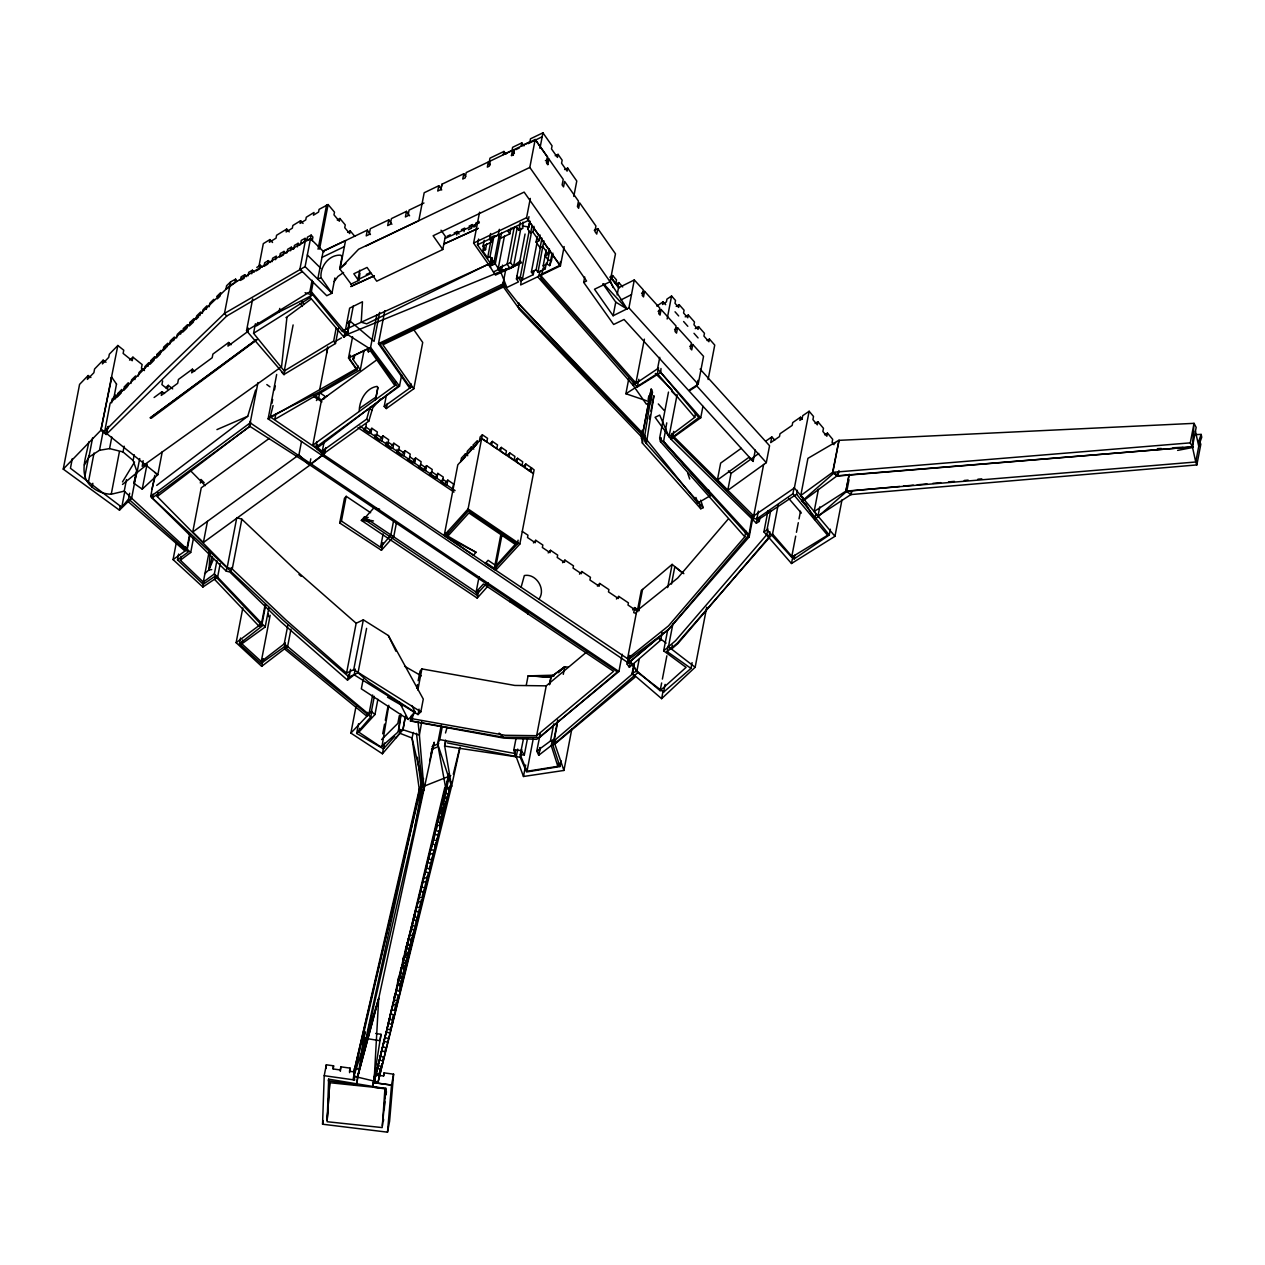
<?xml version="1.0" encoding="UTF-8"?>
<svg xmlns="http://www.w3.org/2000/svg" width="1265" height="1265" viewBox="0 0 1265 1265"><rect width="100%" height="100%" fill="white"/><g stroke="black" fill="none" stroke-linecap="round" stroke-linejoin="round"><path stroke-width="1.5" d="M374.804 1074.776L383.501 1075.993L384.101 1072.862L393.605 1074.191L389.588 1121.296L387.501 1132.175L322.559 1124.221L324.219 1075.693L326.323 1064.798L333.581 1065.826L333.248 1068.814M326.196 1068.435L326.323 1064.798M460.065 747.33L451.431 786.814L377.776 1083.219L374.029 1082.366L378.709 998.227L357.568 1077.132L353.836 1076.23L354.532 1068.34L357.584 1068.783M353.409 1079.757L354.105 1071.866L354.58 1079.978L353.394 1079.82L354.105 1071.866M797.345 490.346L796.602 494.204L758.431 519.583L753.576 518.365L672.569 437.2L698.802 417.577L660.741 372.432L660.994 368.526M354.532 1068.34L353.836 1076.23L357.631 1076.768L356.651 1084.832L328.331 1080.816L328.663 1079.156L384.94 1088.453L382.362 1125.708M384.26 1109.547L384.813 1101.704M385.082 1097.767L385.762 1087.947M204.582 573.851L208.931 569.867L210.148 552.52M387.501 1132.175L391.517 1085.085L393.605 1074.191M521.702 277.557L520.642 284.957L560.427 265.871L564.143 246.58M374.424 1076.721L372.764 1087.109L385.967 1088.975L382.172 1127.589L327.129 1121.723L328.663 1079.156L329.77 1082.714L327.176 1120.015L329.77 1082.714L384.955 1088.406M383.406 1121.201L383.58 1119.367M386.11 1094.794L386.426 1091.584M286.902 317.562L281.557 366.708L142.218 466.295L143.119 460.666M340.348 1071.344L340.854 1066.838L350.089 1068.119L349.551 1072.641M88.819 441.849C86.447 456.839 77.75 475.134 92.092 487.136A26.755 22.612 10.9 0 0 111.241 494.236L124.239 491.136L126.453 479.609M422.368 778.781L353.82 1076.294L354.785 1068.182L419.506 788.348M383.738 1075.914L384.101 1072.862M313.198 282L310.257 297.575L343.969 337.154L347.385 334.608L349.045 321.025M349.994 321.057L347.385 334.608L345.092 335.288L345.582 331.414M401.669 374.899L399.503 386.189L315.87 447.257L312.819 445.169L394.854 385.588L370.439 350.832L368.336 351.844L368.811 348.081M545.389 160.734L548.915 159.042L547.84 164.624L546.559 162.805L547.619 157.176L535.19 139.498L514.017 149.665L513.321 155.2L511.455 155.532L512.436 150.409L490.219 161.066L489.334 166.142L487.341 167.107L488.322 161.967L466.2 172.578L465.188 177.875L462.769 179.029L463.796 173.732L441.959 184.216L440.789 189.576M401.037 714.472L398.538 731.613L382.046 746.144L380.322 746.603L358.849 732.198L359.576 728.387M492.623 261.017L492.053 264.923L489.729 266.03L487.689 264.512L366.708 323.824L361.221 322.227L362.47 301.766L349.646 308.138L345.566 329.359M400.847 714.219L398.269 731.297L402.95 729.747L419.395 735.076L424.075 789.882L419.616 791.764L412.026 738.017L413.386 732.419M356.777 1083.805L365 1031.687L360.92 1058.378M372.764 1086.445L380.986 1034.327L375.658 1033.442M380.117 1040.036L380.986 1034.327M327.034 351.227L327.635 347.416M652.155 389.905L644.344 438.164L646.368 443.446L653.942 395.724L650.89 411.157M317.246 444.584L316.63 448.379L323.856 454.23L325.896 447.604M660.741 372.432L637.339 387.027L540.788 278.031L541.91 273.952L559.873 265.334L528.343 220.458L528.96 216.647M559.873 265.334L560.49 261.539M345.092 335.288L345.709 331.509L345.092 335.288L517.164 264.717M382.046 746.144L388.782 705.269M415.126 826.045L423.538 778.544M518.919 302.92L518.176 306.778L644.217 436.678L697.821 502.996L710.519 495.595L663.603 441.501L666.75 422.858M692.082 662.623L690.975 668.41L663.619 692.113L637.955 672.664L629.069 659.271L667.999 630.017L749.038 534.668L752.185 516.025M326.623 353.077L327.603 347.401M421.767 721.698L419.395 735.076L418.035 721.635M402.95 729.747L405.417 716.18L402.95 729.747L382.425 753.782L350.879 733.099L356.003 706.503M439.714 824.385L449.328 775.081M540.123 747.757L538.716 755.268L551.255 745.575L552.362 739.804M650.368 403.693L652.55 392.055M375.61 399.471L377.903 387.248M465.394 453.882L464.698 457.551L460.76 461.693L461.456 458.025L465.394 453.882L467.718 455.7M471.307 446.988L470.612 450.656L466.674 454.815L467.37 451.146L471.307 446.988L473.806 449.075M443.082 814.217L444.916 806.121L443.082 814.217L440.204 813.411L441.58 807.766L444.458 808.572M445.612 804.208L447.446 796.112L446.988 798.579L444.11 797.772L442.734 803.401L445.612 804.208L446.086 801.757M448.411 794.056L450.229 785.945L449.771 788.411L446.577 787.494L445.359 793.202L448.411 794.056L448.869 791.59M476.067 552.331L473.49 555.161L444.236 535.316L445.011 534.478L476.067 552.331L446.972 537.119L468.888 512.926L515.25 544.377L495.991 565.661L488.1 560.3L485.365 563.368L495.674 570.278L496.766 564.522M515.962 738.744L513.764 750.177L523.473 776.489L563.937 770.448L571.875 728.624M409.654 946.71L407.709 954.79L404.563 953.763L406.476 945.73L405.527 949.43M412.358 937.001L410.192 945.429L407.061 944.386L407.536 941.903M414.635 927.625L412.69 935.721L409.544 934.677L410.018 932.194M416.897 918.248L414.952 926.328L411.805 925.3L413.718 917.283M401.558 965.163L404.784 965.986L404.31 968.468L401.084 967.646L399.946 973.244L403.124 974.145L403.598 971.662M419.174 909.519L417.229 917.599L414.082 916.572L414.556 914.089M414.082 916.572L415.995 908.539M407.709 954.79L408.184 952.308M410.192 945.429L410.666 942.947M412.137 937.333L410.429 945.287L407.283 944.307L407.852 941.508M412.69 935.721L413.165 933.238M431.302 860.927L429.357 869.008L426.226 867.98L426.7 865.497M416.533 906.91L419.395 907.764L421.34 899.668M419 897.011L421.862 897.865L423.807 889.769M434.274 850.602L436.219 842.506L434.274 850.602L431.128 849.558L433.041 841.541M421.53 887.05L424.566 887.951L426.511 879.855M426.953 878.4L428.424 872.787L425.246 871.822L423.807 877.357L426.953 878.4L427.428 875.918M429.357 869.008L429.831 866.541M431.792 859.963L433.721 851.883L431.792 859.963L428.645 858.935L430.068 853.385L433.247 854.365M436.773 840.893L438.702 832.797L436.773 840.893L433.626 839.849L435.049 834.315L438.228 835.279M439.224 831.706L441.169 823.61L439.224 831.706L436.093 830.662L437.516 825.112L440.694 826.092M441.121 823.135L443.066 815.055L441.121 823.135L437.99 822.108L439.414 816.558L442.592 817.522M1196.848 464.919L1195.725 462.073L1199.694 441.406L1200.817 444.268L1196.848 464.919L851.108 494.552L845.89 491.136L849.1 474.407M136.082 475.055L131.623 498.22L119.479 510.174L63.25 469.125L79.569 384.386L88.139 375.531L90.906 377.523M88.139 375.531L87.396 379.405L93.879 372.716L94.59 368.985L103.129 360.177L106.007 362.249M72.295 458.626L70.445 468.287L121.772 507.202L128.556 499.027L129.662 493.239M103.129 360.177L102.418 363.909L108.727 357.378L109.343 354.184L117.851 345.487L123.749 350.215L123.132 353.425L132.24 360.746L132.92 357.173L142.123 364.557L141.427 368.131L144.463 370.566M84.802 476.747L88.882 455.574M84.376 464.951L88.882 457.187L92.582 437.927M88.455 481.949L94.021 453.06M116.538 384.117L111.747 377.239L100.884 430.258L63.25 469.125M323.919 251.988L310.494 238.69L305.292 241.188L299.916 269.129L302.129 271.754L226.688 316.06L106.165 434.496L100.884 430.258L117.851 345.487M92.092 487.136L92.835 483.277M88.882 457.187L99.492 450.293L103.208 431.049M116.19 395.249L112.079 399.092L111.652 402.839M107.636 426.858L106.165 434.496L108.379 426.337M113.739 398.617L116.507 384.086M115.937 395.075L115.51 398.823M99.492 450.293L109.565 448.601L111.794 437.058M130.896 383.453L131.592 379.88L135.561 375.974L134.881 379.547M111.241 494.236L119.384 451.874M162.284 451.621L157.84 474.723L142.233 489.144L133.948 483.341L137.11 472.003L133.125 460.523L123.037 451.953L124.144 446.181M138.296 376.116L138.976 372.543L142.913 368.605M144.178 370.218L144.874 366.644L148.78 362.676L148.084 366.249M119.479 510.174L120.222 506.316M121.772 507.202L124.745 491.753M133.125 460.523L134.232 454.752M133.948 483.341L136.177 471.813M137.11 472.003L139.719 458.531M167.154 346.8L167.85 343.21L163.723 347.021L163.027 350.595L165.778 348.065M162.632 380.955L161.92 384.607L167.533 389.13L168.277 385.319L172.673 388.877M169.621 344.475L170.301 340.886L174.349 337.043L173.669 340.617M142.233 489.144L147.056 464.113M164.529 393.462L161.983 391.707L161.272 395.392L177.669 383.327L178.412 379.468L192.375 369.19L194.652 371.341M176.61 337.929L177.306 334.355L181.354 330.513L180.658 334.087M355.259 669.074L354.153 674.814L347.495 680.127L281.352 622.19L229.851 572.033L226.245 571.132L150.693 496.528L154.757 475.45M366.597 628.357L358.042 672.759L349.061 677.06L283.297 620.34L152.211 497.967L152.954 494.109M354.153 674.814L418.003 714.567L420.85 711.8L423.285 699.086L388.371 635.552L363.34 619.834L353.726 669.675L346.563 673.106L285.969 619.976L232.238 569.029L227.194 567.495L157.224 496.528L157.967 492.686M199.902 315.618L200.597 312.044L196.628 315.95L195.948 319.523L198.589 316.914M202.353 313.277L203.033 309.704L206.986 305.782L206.306 309.372M192.375 369.19L191.679 372.827L212.188 357.758L212.884 354.105L228.68 342.483L231.1 344.76M209.152 306.794L209.848 303.205L213.801 299.299M220.205 563.652L217.612 577.172L202.874 587.039L173.068 559.589L176.341 542.574M236.713 281.589L235.622 279.154L230.625 281.874L224.474 313.435L160.797 374.756L104.758 431.191L110.134 403.25L166.174 346.816L229.866 285.495L305.292 241.188M285.194 642.841L284.451 646.715L260.938 663.477L239.433 643.822L262.408 625.811L215.256 576.128L203.175 584.288L177.48 559.857L178.602 554.07M216.916 560.711L214.354 573.962L203.301 582.074L180.373 560.205L181.101 556.426M235.622 279.154L234.942 282.743L225.913 289.305L226.593 285.732L230.625 281.874M180.373 560.205L190.715 552.473L131.623 498.22L128.002 501.509L184.627 550.702L185.37 546.844M186.793 549.089L189.766 533.64M173.068 559.589L187.204 549.469L190.177 534.02M200.344 483.04L201.024 479.467L204.155 482.708M228.68 342.483L227.985 346.104L248.383 331.098M301.513 441.406L298.935 454.847L309.593 465.346L203.396 542.511L192.739 532.012L201.246 487.831L269.398 438.307M190.715 552.473L193.64 537.34M244.762 274.742L244.082 278.316L240.397 280.419L241.093 276.845L244.762 274.742L246.564 276.656M248.035 275.881L248.715 272.307L252.399 270.22L254.202 272.133M251.719 273.793L252.399 270.22M203.396 542.511L207.46 521.386M338.467 328.125L335.494 343.511L284.119 374.408L246.533 330.75L252.668 298.888M258.866 266.662L263.31 243.639L269.919 239.575L272.544 242.501M247.434 331.794L248.161 328.046M262.25 267.136L260.4 265.255L259.704 268.828L256.083 270.995M203.301 582.074L209.12 551.809M203.175 584.288L203.918 580.414M202.874 587.039L203.602 583.26M269.919 239.575L269.398 242.248L276.023 238.184L276.576 235.274L286.696 229.06L289.226 231.89M336.253 327.635L333.675 341.076L284.245 370.993L253.569 333.312L255.404 323.761M268.401 260.622L267.706 264.195L264.021 266.283L264.717 262.709L268.401 260.622L270.188 262.535M271.943 261.776L272.639 258.202L276.323 256.115L275.628 259.689M265.697 604.923L261.966 624.23L259.167 626.349L214.56 579.37L215.477 575.275M286.696 229.06L286.143 231.969L292.341 228.159L292.863 225.47L300.611 220.711L303.047 223.431M150.693 496.528L250.201 422.858L257.949 382.599M152.211 497.967L249.932 426.4L250.676 422.542M284.024 251.419L283.344 255.008L279.612 257.032L280.308 253.459L284.024 251.419L285.764 253.38M286.934 252.873L287.629 249.3L291.298 247.197L293.085 249.11M226.245 571.132L226.973 567.289M227.194 567.495L236.792 517.638L241.836 519.188L295.583 570.135L356.161 623.266L346.563 673.106M290.602 250.77L291.298 247.197M230.847 571.385L231.59 567.526M232.238 569.029L241.836 519.188M293.733 248.999L294.429 245.426L298.097 243.307L299.884 245.236M300.611 220.711L300.09 223.399L305.751 219.92L306.272 217.232L313.989 212.488L313.467 215.177L318.574 212.03L319.08 209.358L328.109 204.551L334.498 212.156L333.976 214.844L339.352 221.233L339.874 218.481L345.266 224.901L344.744 227.653L349.693 233.551L350.215 230.878L354.769 236.302M297.402 246.881L298.097 243.307M752.849 517.764L749.165 536.898L669.454 628.515L628.405 662.971L268.117 418.873L276.671 374.456M271.943 403.361L272.687 399.503M274.537 389.841L275.28 385.967M305.055 238.373L304.359 241.947L300.611 243.955L301.307 240.382L305.055 238.373L306.794 240.318M275.881 413.75L274.79 419.379L360.319 369.807L364.035 350.516M284.245 370.993L293.116 324.931M284.119 374.408L284.846 370.566M226.688 316.06L224.474 313.435L305.102 266.63L311.174 235.116L312.914 237.061L312.234 240.65L310.494 238.69L306.747 240.714L307.442 237.14L311.174 235.116M290.966 629.148L287.614 646.526L261.681 666.339L236.128 642.683L242.801 608.006M239.433 643.822L240.54 638.019M287.946 624.625L284.23 643.885L261.27 661.516L241.868 643.806L242.611 639.948M246.533 330.75L309.862 291.836L312.091 280.229M318.053 249.252L326.639 204.709M319.539 249.079L328.109 204.551M299.916 269.129L326.765 295.725L331.952 293.243L321.041 277.699C319.808 266.456 329.422 254.186 340.965 255.214L341.945 257.111L339.7 268.749L351.101 284.103M259.167 626.349L259.91 622.491M236.128 642.683L261.476 623.756L265.176 604.496M241.868 643.806L265.176 626.997L268.892 607.722M334.893 277.968L331.952 293.243L305.102 266.63M261.27 661.516L270.172 615.28M261.681 666.339L263.167 658.638M268.117 418.873L319.697 389.636L327.872 347.195M312.819 445.169L321.516 400.009L327.477 395.676M249.932 426.4L309.672 464.65L310.795 458.847M324.346 398.775L324.852 396.198L319.697 392.688L318.654 398.08L316.424 400.546M315.87 447.257L316.962 441.611M343.969 337.154L345.092 331.351M380.433 399.028L372.796 407.725L368.795 421.182L324.441 453.107L322.338 451.036L324.204 441.374M372.653 695.007L368.921 714.377L366.913 716.243L284.625 648.992L285.368 645.118M322.227 455.526L322.97 451.668M323.239 251.292L367.34 230.135L366.233 235.875L369.206 234.452L370.313 228.712L388.798 219.857L391.897 224.269M324.441 453.107L325.184 449.249M359.766 270.204L357.948 279.628L371.167 273.287M347.021 323.239L350.342 321.342L353.315 305.893M350.611 284.293L359.023 280.292L359.956 273.208M319.713 389.667L356.113 368.858L348.507 358.011L352.587 336.79M350.452 355.196L349.709 359.07L357.125 369.633L320.693 391.312L270.22 416.881L315.048 447.367L323.366 454.467L309.672 464.65M360.319 369.807L352.903 359.244L353.647 355.386M357.125 369.633L357.868 365.759M388.798 219.857L387.691 225.581L390.3 224.332L391.407 218.608L406.492 211.366L409.591 215.777M399.503 386.189L370.582 347.432L376.891 314.621M359.26 411.457C359.054 400.894 365.854 388.023 377.002 386.394L377.808 388.07L375.563 399.708M379.642 312.392L374.06 341.376L350.342 321.342M396.372 523.125L393.794 536.455L381.429 550.291L339.716 522.998L344.475 498.252L346.199 496.323L370.645 512.72M339.716 522.998L341.439 521.053L346.199 496.323M410.445 384.26L409.702 388.134L378.472 343.653L384.797 310.763M406.492 211.366L405.417 216.947L408.01 215.714L409.085 210.117L423.949 203.001M365.3 429.721L366.312 424.392M370.851 433.484L371.847 428.282L377.349 432.013L376.353 437.216M375.136 434.464L374.661 436.978L380.291 440.789M547.856 164.561L546.559 162.805L547.634 157.224L535.19 139.498L529.814 167.439L418.794 220.679L424.186 192.739L438.781 185.734L441.722 189.94M413.639 329.501L422.716 342.435L413.797 388.766L386.315 408.563L384.212 406.476L386.315 395.565M386.315 408.563L387.28 403.519M381.983 441.042L382.979 435.856L388.655 439.714L387.659 444.885M394.854 385.588L395.581 381.824M386.458 442.149L385.967 444.647L391.154 448.158M438.781 185.734L437.753 191.031L440.947 189.497L441.959 184.216M347.495 680.127L348.602 674.372M392.846 448.395L393.842 443.224L399.345 446.956L398.349 452.127M349.061 677.06L350.547 669.343M397.147 449.391L396.657 451.89L402.302 455.7M411.093 383.817L410.334 387.691L380.132 344.475L502.648 285.843L503.391 281.984M341.439 521.053L380.544 547.286L383.105 533.972M381.429 550.291L382.9 542.685M358.548 280.482L353.836 273.778L367.056 267.437L376.717 281.194L442.782 249.505L445.327 236.318L441.026 230.198M403.978 455.953L405.021 450.609L410.224 454.135L409.196 459.495M363.197 679.178L361.331 688.824L408.231 719.437L415.347 712.495L411.773 705.506M380.544 547.286L390.822 535.142L393.383 521.828M394.712 736.356L383.453 748.817L356.651 733.431L358.517 723.77M456.744 235.053L457.424 231.479L454.167 233.029M414.588 463.148L415.584 457.946L421.118 461.709L420.122 466.911M366.913 716.243L367.672 712.369M350.879 733.099L371.388 711.531L374.314 696.351M356.651 733.431L370.756 716.986L371.878 711.199M464.018 231.685L464.698 228.111L461.44 229.677M358.849 732.198L374.962 714.504L377.887 699.308M469.078 226.15L472.335 224.585L471.639 228.159L468.382 229.724M425.609 470.627L426.574 465.631L432.219 469.457L431.254 474.454M475.134 226.625L475.83 223.051L479.087 221.502M490.614 267.374L473.616 243.101L479.561 212.204M488.859 163.944L489.966 158.157L503.929 151.452L505.905 154.251M382.71 733.795L384.576 724.133M385.319 720.275L387.912 706.74M342.246 330.877L490.456 263.326L477.474 244.841L478.597 239.053M435.223 478.012L437.405 475.593L431.776 471.782L429.594 474.201L435.223 478.012L437.832 473.379L443.288 477.079L442.339 481.981M382.425 753.782L383.516 748.089M383.453 748.817L384.576 743.014M436.884 478.281L437.832 473.379M494.077 235.559L489.998 256.763L487.61 257.902L482.756 250.976L485.539 249.648L483.072 246.137L484.195 240.334M482.756 250.976L483.847 245.268M503.929 151.452L503.328 154.583L512.025 150.424L512.625 147.293L521.828 142.882L523.963 145.918M485.539 249.648L486.661 243.845M483.072 246.137L491.547 242.058L489.539 239.196L490.646 233.487M399.329 715.642L397.843 723.374L381.587 739.598M487.61 257.902L491.642 236.982M491.547 242.058L492.654 236.349M333.581 1065.826L332.98 1068.941L340.253 1069.969L340.854 1066.838M322.559 1124.221L323.271 1120.584M446.877 485.064L447.826 480.131L453.518 484.005L452.427 489.666M520.911 228.08L513.464 266.757L495.469 275.106L489.682 266.251L491.215 258.313M395.407 738.38L399.867 733.273L400.594 729.478M490.456 263.326L491.579 257.538M492.797 261.064L492.053 264.923L491.215 263.737L492.338 257.949M514.017 149.665L513.021 154.789L511.455 155.532M510.934 228.143L509.842 233.851L500.529 238.31L498.22 235.037L499.327 229.329M491.215 263.737L493.967 262.424L499.169 235.417M525.07 234.025L516.42 278.948L518.492 281.889L506.854 287.471L501.067 272.734L495.279 263.879L500.418 237.235M500.529 238.31L501.652 232.523M446.181 532.612L445.438 536.471L468.382 510.807L517.353 544.029L494.172 569.187L501.24 532.502M622.238 654.242L618.917 671.494L536.771 739.329L504.008 738.143L410.413 720.987L411.52 715.231M416.691 688.397L417.434 684.571M418.162 680.728L420.012 671.146L421.893 668.916L514.823 685.44L546.227 685.851L586.96 651.775M521.828 142.882L521.227 146.013L529.893 141.854L530.478 138.802L542.938 132.825L552.062 145.823L551.477 148.891L557.47 157.413L558.055 154.362L555.193 155.722M514.191 227.447L507.123 264.179L510.064 268.401L520.263 260.969L521.544 262.788L510.064 268.401L499.881 270.837L498.236 268.449L504.45 236.112M446.972 537.119L448.079 531.411M410.413 720.987L412.295 718.757L413.402 713.017M417.83 690.01L421.893 668.916M500.608 267.041L499.881 270.837L498.821 269.35L493.445 271.928M501.067 272.734L502.537 265.112M350.089 1068.119L349.488 1071.249L354.437 1071.945M418.003 714.567L419.047 709.127M518.255 303.284L641.481 434.101L642.715 433.262L518.255 303.284L502.996 283.898L505.953 268.528M504.197 283.139L503.454 286.981L382.9 344.792L413.797 388.766M513.464 266.757L510.522 262.535L517.227 227.716M354.58 1079.978L324.219 1075.693M522.998 222.087L522.84 228.348L518.792 230.293L520.279 222.577M445.011 534.478L468.097 508.957L482.376 434.796L487.531 438.322L486.819 442.007L481.665 438.481L479.467 440.599L480.178 436.915L482.376 434.796M560.427 265.871L526.588 217.691L530.304 198.415M539.949 148.337L542.938 132.825M534.004 226.34L532.897 232.048L530.604 233.155L527.948 229.36L529.07 223.573M527.948 229.36L530.225 221.264M533.988 270.868L533.261 274.663L522.287 279.929L520.295 277.082L529.086 231.416M530.604 233.155L532.091 225.439M522.287 279.929L531.094 234.262M492.354 441.39L491.642 445.074L496.797 448.601L497.509 444.916L492.354 441.39L490.393 443.303M441.232 725.24L437.643 743.82L445.818 788.696L451.573 786.261L444.727 746.271L445.849 740.468M451.573 786.261L437.643 743.82L439.777 739.598L442.291 726.584M373.981 1082.698L391.517 1085.085L373.302 1082.54M540.534 246.896L536.139 269.73L537.957 272.307L545.231 268.812L543.159 265.871L547.065 264.006L549.674 265.618L551.429 260.843L547.935 259.72L545.215 255.862L548.314 254.392L542.78 246.517L540.092 247.798L536.075 242.089L537.182 236.381M533.261 274.663L531.379 272.007L536.961 243.054M536.075 242.089L538.985 240.698L540.076 234.99M501.288 447.399L500.576 451.083L505.731 454.609L506.427 450.925L501.288 447.399L499.327 449.312M540.092 247.798L541.942 238.152M444.727 746.271L445.549 740.262M488.148 582.865L487.405 586.691L477.205 598.108L361.347 520.374L364.288 517.085L476.114 592.115L479.055 576.793M537.957 272.307L543.871 240.809M379.579 509.099L373.792 507.977L363.814 519.093L476.367 594.819L477.095 591.04M477.205 598.108L478.676 590.455M628.816 378.504L625.89 393.747L650.605 402.144L646.368 404.183L633.069 385.256L538.052 277.146L540.534 270.71M543.159 265.871L546.132 250.438M541.91 273.952L543.033 268.164M545.215 255.862L546.338 250.075M509.748 452.886L509.036 456.57L514.191 460.112L514.902 456.428L509.748 452.886L507.534 455.005M545.231 268.812L546.338 263.104M548.314 254.392L549.405 248.683M547.065 264.006L548.172 258.218M547.935 259.72L549.785 250.075M564.649 169.526L567.685 168.071L567.1 171.123L561.565 163.248L562.15 160.196L558.055 154.362M549.674 265.618L551.524 255.973M551.429 260.843L552.916 253.127M517.559 458.262L516.847 461.931L522.002 465.473L522.714 461.788L517.559 458.262L515.361 460.365M573.804 196.439L576.777 181.006L567.685 168.071M525.766 463.955L525.07 467.639L530.209 471.165L530.92 467.481L525.766 463.955L523.568 466.073M495.674 570.278L519.836 544.061L534.115 469.884L531.537 467.876L530.826 471.545L533.403 473.569L481.665 438.481L457.803 464.824L444.236 535.316M517.353 544.029L518.097 540.171M510.111 601.934L510.428 600.337L527.995 612.402L527.695 613.999M689.805 346.373L692.777 344.459L703.546 356.351L698.169 384.291L688.587 390.442L624.056 319.476L613.651 324.472L583.687 282.38L584.73 277.019M637.876 611.675L628.009 605.049L628.42 602.867L618.759 596.384L618.348 598.503L608.481 591.878L608.908 589.601L599.721 583.434L599.183 586.233L589.933 580.018L590.455 577.314L581.821 571.511L581.394 573.693L573.061 568.096L573.488 565.85L564.917 560.11L564.49 562.356L557.217 557.47L557.675 555.098L550.512 550.291L550.054 552.663L542.369 547.508L542.843 545.041L535.759 540.282L535.269 542.748L527.521 537.546L527.964 535.221L522.35 531.458M594.25 230.325L597.792 228.633L596.732 234.072L594.882 231.432L595.926 225.992L579.686 202.859L578.643 208.298L577.425 206.559L578.469 201.119L564.601 181.385L563.542 186.904L562.134 184.911L563.21 179.393L548.915 159.042M526.24 685.409L528.074 675.889L554.117 675.162M444.426 746.05L516.247 756.818L514.887 753.481L515.63 749.607M516.247 756.818L517.733 749.101M558.592 762.479L557.849 766.337L526.999 771.27L520.231 754.81L523.41 739.029M612.639 275.549L611.944 279.122L615.818 283.487L616.514 279.913L612.639 275.549L609.92 277.035M561.028 760.771L559.921 766.558L526.556 771.966L520.263 757.34L521.749 749.607M520.231 754.81L524.327 754.92L527.632 737.764M523.473 776.489L525.671 765.056M618.126 286.159L618.822 282.585L622.696 286.949M692.777 344.459L691.734 349.899L690.342 348.365L691.386 342.926L677.566 327.682L676.522 333.122L675.036 331.493L676.095 326.054L661.105 309.514L660.03 315.096L658.717 313.641L659.792 308.059L644.597 291.314L643.521 296.895L642.225 295.457L643.3 289.875L634.303 279.945L628.926 307.885L613.13 315.744L615.755 302.114L602.931 283.85M617.13 294.951L618.506 287.803L610.837 276.877M526.999 771.27L533.292 738.57M412.295 718.757L505.225 735.281L536.629 735.692L546.227 685.851M549.453 684.697L550.923 677.091L564.759 666.734L568.254 667.177M540.202 747.52L538.716 755.268L536.771 751.11L540.266 733.653M549.611 684.444L551.081 676.822L564.759 666.734L563.289 674.356M536.771 751.11L550.449 741.021L553.754 723.88M559.921 766.558L552.916 745.212L557.723 719.943M563.937 770.448L553.959 741.464L557.296 724.086M634.318 664.299L632.453 673.96L634.919 677.297L554.892 744.026L555.635 740.167M659.761 357.315L657.547 368.811L633.069 385.256L633.812 381.445M633.069 385.256L635.916 383.058L644.375 339.162M637.339 387.027L638.825 379.31M665.675 304.691L663.05 301.861L662.544 304.47L666.418 301.861L666.94 299.109L671.573 296.01L675.526 300.485L674.988 303.252L678.657 307.411L679.178 304.644L684.096 310.225L683.559 312.977L687.78 317.752L688.302 315.001L694.485 322.006L693.963 324.757L698.043 329.39L698.565 326.623L704.463 333.312L703.925 336.063L708.906 341.724L709.428 339.036L714.741 345.076L708.115 379.516M644.344 438.164L641.481 434.101L642.225 430.258M648.139 399.534L648.882 395.692M700.715 500.181L703.15 507.66L700.778 508.783L642.399 443.114L641.26 436.583L642.003 432.741M642.715 433.262L651.254 388.845L642.857 433.436L644.881 435.729L646.368 443.446M642.399 443.114L643.869 435.429M667.145 319.001L671.573 296.01M625.89 393.747L657.405 373.586L658.512 367.83M645.719 438.038L644.976 441.865L703.15 507.66M649.419 418.826L650.163 414.983M637.07 609.177L627.551 658.67L668.458 625.922L744.785 536.787L660.488 441.643L659.65 438.022L668.489 392.087M660.488 441.643L661.231 437.817M639.268 610.679L634.698 607.58L633.733 612.655L636.248 613.509M695.513 413.481L694.77 417.308L668.995 436.678L677.091 394.68M662.164 632.453L660.662 640.201L629.369 667.288L627.108 664.078L628.231 658.29M637.418 610.568L641.276 590.534L672.142 564.38L682.657 573.124M552.916 745.212L637.797 672.711L628.689 659.46L629.432 655.586M759.996 517.591L759.253 521.417L756.344 523.204L670.909 439.129L672.015 433.405M628.405 662.971L629.812 655.412M638.651 609.793L642.573 589.443M672.569 437.2L673.692 431.412M629.369 667.288L630.492 661.5M706.724 607.2L695.149 667.256L661.627 698.659L632.12 673.296L633.607 665.564M632.12 673.296L636.912 670.988L639.157 659.397M755.3 450.119L753.134 461.393L689.077 390.98L696.841 385.999L697.932 380.37M667.667 587.608L672.142 564.38M668.995 436.678L659.697 415.094L655.08 417.308L670.909 439.129L700.731 417.798L702.945 406.318M671.478 584.066L674.83 566.657L683.843 573.693M636.912 670.988L660.14 690.706L686.089 667.367L663.666 650.858L667.73 629.749M690.975 668.41L667.161 651.586L668.268 645.798M695.149 667.256L668.473 646.731L672.917 623.708M660.14 690.706L661.642 682.958M662.386 679.084L666.861 655.823M661.627 698.659L663.113 690.911M668.473 646.731L671.589 648.977L672.332 645.15M663.619 692.113L665.105 684.397M700.098 369.095L769.563 445.739L766.305 462.642L727.786 490.346L717.397 480.02L720.655 463.101L741.211 448.332M727.786 490.346L731.028 473.426L758.779 453.487M744.785 536.787L745.891 531.047M833.967 444.695L832.085 442.45L832.686 439.319L827.468 433.089L826.851 436.219L822.867 431.476L823.483 428.345L817.902 421.704L817.301 424.834L812.921 419.616L813.522 416.485L809.141 411.267L794.373 487.942L751.378 517.527L753.703 515.994L763.633 464.461M753.576 518.365L754.32 514.507M774.733 439.983L771.808 436.947L770.717 442.608L779.477 436.583L780.015 433.753L792.175 425.404L792.712 422.573L800.476 417.229L802.358 419.174M759.253 521.417L756.881 518.792L758.368 511.123M756.344 523.204L757.45 517.464M841.984 499.881L834.963 536.297L791.495 563.494L763.918 531.885L767.966 510.854M763.918 531.885L766.97 529.94L770.654 510.807M663.666 650.858L675.526 640.722L766.811 534.652L767.918 528.897M671.589 648.977L677.882 643.569L768.772 537.435L769.879 531.68M667.161 651.586L677.265 643.205L772.551 533.988L778.117 505.02M800.476 417.229L799.875 420.359L802.105 418.826L802.706 415.695L809.141 411.267M756.881 518.792L792.918 493.761L794.025 488.021M800.777 495.532L807.924 458.357L838.995 440.188L832.607 472.335L800.777 495.532L804.097 500.26L837.035 475.83L837.92 472.051L837.035 475.83L832.607 472.335M899.621 486.44L846.759 491.31L814.786 519.472L805.947 504.15L802.168 501.003L802.864 497.382M766.97 529.94L791.653 557.217L795.701 536.139M796.444 532.296L798.294 522.714M799.021 518.887L800.508 511.218M791.495 563.494L792.965 555.825M772.551 533.988L794.088 558.956L794.831 555.098M851.661 490.867L850.918 494.568L817.996 516.088L814.154 511.487L818.408 489.365M814.786 519.472L815.83 514.033M817.996 516.088L819.767 506.87M802.168 501.003L834.141 472.857L837.936 475.988L1192.421 446.877L1190.286 442.861L1194.034 423.348L1192.421 446.877L837.193 475.814L832.86 472.319L839.011 440.347L1194.034 423.348L1196.168 427.412L1192.421 446.877L1195.741 461.994L846.064 491.12M837.936 475.988L838.98 470.564M794.088 558.956L829.271 535.016L830.393 529.229M849.274 474.438L845.858 491.152L814.154 511.487M851.108 494.552L851.819 490.836M495.991 565.661L502.031 534.636M846.759 491.31L849.021 479.735M250.185 421.182L249.063 426.779L157.224 496.528M398.696 978.256L398.143 981.039L400.009 972.817L399.455 975.6L402.649 976.517L401.29 982.035L401.859 979.236M381.872 1063.707L381.303 1066.49L378.14 1065.494L379.468 1060.054L382.647 1060.987L383.216 1058.188M400.831 970.318L402.27 963.914M385.525 1048.97L384.955 1051.753L381.761 1050.82L380.449 1056.259L383.611 1057.255M390.664 1027.085L390.094 1029.868L386.948 1028.872L388.26 1023.432L391.454 1024.365L392.024 1021.582M391.486 1009.628L394.364 1010.435L396.277 1002.149M400.42 985.767L397.226 984.85L395.913 990.289L399.06 991.27L400.973 982.984M403.551 973.117L405.464 964.831M409.512 948.829L406.318 947.912L406.887 945.113L405.006 953.351L408.152 954.332L410.081 946.046M410.429 945.287L410.999 942.504M402.286 962.254L405.385 963.377L405.875 960.941M405.385 963.377L407.504 955.344L404.357 954.3M403.124 974.145L404.784 965.986M419.616 791.764L422.463 778.37M378.061 1082.049L357.568 1077.132L378.599 999.002L434.148 742.397L430.906 753.466M385.24 1035.418L376.021 1073.843L379.01 1074.965L379.579 1072.246M379.01 1074.965L381.081 1066.743L380.085 1070.411M380.512 1069.478L377.349 1068.466L374.298 1081.211L448.933 773.943M367.135 1032.904L419.474 790.625M394.38 997.026L395.186 993.31M538.906 599.199C546.448 589.031 535.775 573.092 524.343 575.559L521.101 587.26M445.818 788.696L448.727 775.572M257.839 322.48L256.352 325.99L278.948 312.107L279.771 308.423M357.568 1077.132L423.127 790.419M377.776 1083.219L451.415 781.881M374.029 1082.366L376.021 1073.843L379.816 1074.475L379.532 1075.661L375.737 1075.029M421.972 885.152L422.858 881.373L426.036 882.337M388.007 1023.891L389.399 1018.135M390.316 1014.293L396.325 989.309M397.242 985.467L399.092 977.782M400.009 973.939L402.776 962.412M403.709 958.57L405.085 952.798M406.018 948.956L444.774 787.557M403.266 960.119L404.136 956.498M407.283 944.307L409.164 936.084L408.595 938.867L411.663 939.816L408.595 938.867L408.959 936.369L407.061 944.386M374.298 1081.211L445.96 787.542M407.203 958.396L405.844 963.898L402.697 962.902M453.281 774.227L459.828 747.457M211.729 569.614L208.931 569.867L212.188 556.821M429.626 760.645L434.148 742.397M397.21 983.063L400.388 984.028L402.397 976.042L401.764 978.477L398.617 977.434M151.99 488.97L154.757 477.917M397.669 981.181L398.775 976.865M270.22 416.881L273.098 405.512M400.388 984.028L401.005 981.577M426.226 867.98L427.649 862.43L430.827 863.41M409.544 934.677L411.457 926.66L410.983 929.143L414.161 930.107M419.49 895.146L420.47 891.398L423.332 892.252M417.023 905.044L417.988 901.297L420.85 902.151M322.338 451.036L366.692 419.095L370.012 407.298M402.776 959.835L403.82 956.15M402.808 960.42L403.867 956.719L407.014 957.779M445.501 732.973L447.114 727.391M421.688 784.822L354.785 1068.182L357.726 1068.704M156.702 485.396L247.75 416.248L255.593 390.11M353.836 1076.23L378.599 999.002M1198.572 441.675L1201.165 434.417L1195.773 434.575M1199.805 442.655L1201.75 437.216L1201.165 434.417M420.913 788.886L419.521 792.206L423.965 790.325M208.931 569.867L213.548 558.956M334.197 281.589L337.897 276.497L343.574 272.497M122.484 481.933L134.549 462.073M728.071 519.235L677.661 578.089L636.738 610.9M529.023 470.707L531.537 467.876M476.114 592.115L483.372 583.987L613.588 671.336L536.629 735.692M533.419 542.891L535.759 540.282M548.172 552.9L550.512 550.291M562.593 562.719L564.917 560.11M579.481 574.12L581.821 571.511M597.396 586.059L599.721 583.434M616.434 598.993L618.759 596.384M476.367 594.819L486.329 583.703M369.633 430.732L371.847 428.282M380.781 438.307L382.979 435.856M391.644 445.659L393.842 443.224M402.823 453.044L405.021 450.609M413.402 460.381L415.584 457.946M424.392 468.05L426.574 465.631M445.644 482.534L447.826 480.131M632.611 609.888L634.698 607.58M216.695 296.563L220.648 292.658L219.968 296.231L217.327 298.84M558.482 672.711L564.759 666.734M165.683 387.691L168.277 385.319M129.552 360.098L132.92 357.173M345.962 263.5L339.7 268.749M110.956 377.95L111.763 377.27M632.453 673.96L553.643 741.179L554.892 744.026M627.108 664.078L657.974 637.924L660.662 640.201M284.625 648.992L287.614 646.526L368.921 714.377M122.484 484.448L146.598 464.856M265.176 626.997L217.612 577.172L214.56 579.37M151.31 418.225L256.937 339.811M150.25 417.845L255.973 339.811M285.953 317.673L311.19 299.03M154.093 397.51L161.983 391.707M150.329 417.782L256.874 339.431M177.48 559.857L188.2 552.046L128.556 499.027M378.314 358.77L321.516 400.009L314.258 395.091M192.739 532.012L298.935 454.847M384.212 406.476L411.694 386.695M717.397 480.02L749.007 457.298L753.134 461.393M359.892 408.168L376.069 396.989M766.131 440.853L771.808 436.947M656.772 306.067L663.05 301.861M634.303 279.945L618.506 287.803M631.472 294.618L620.925 299.963M641.576 293.243L644.597 291.314M658.1 311.427L661.105 309.514M674.577 329.596L677.566 327.682M253.569 333.312L310.257 297.575M707.088 340.491L709.428 339.036M791.653 557.217L827.61 535.253L792.918 493.761M676.237 306.415L679.178 304.644M685.187 316.867L688.302 315.001M695.228 328.631L698.565 326.623M337.265 220.047L339.874 218.481M256.779 267.405L260.4 265.255M815.071 423.395L817.902 421.704M832.655 444.395L835.517 442.687M347.654 232.381L350.215 230.878M641.387 438.338L644.217 436.678M824.59 434.765L827.468 433.089M336.458 340.759L341.518 337.866M616.102 284.072L618.822 282.585M278.948 312.107L312.471 295.061L305.071 292.705M515.82 149.665L519.33 147.958M528.122 143.657L542.179 136.762M510.522 262.535L498.236 268.449M322.085 257.333L344.38 246.628M366.249 245.884L417.45 221.328M473.616 243.101L526.588 217.691M477.474 244.841L528.343 220.458M489.539 239.196L498.22 235.037M348.507 358.011L370.582 347.432M378.472 343.653L502.996 283.898M516.42 278.948L520.295 277.082M531.379 272.007L536.139 269.73M352.903 359.244L354.058 358.691L354.722 355.259L367.894 348.934L368.336 351.844M502.648 285.843L519.014 308.644M583.687 282.38L586.565 281.004L524.137 192.106L433.12 235.749L442.782 249.505M184.627 550.702L187.204 549.469M641.481 434.101L642.857 433.436M670.909 439.129L674.561 437.39L753.703 515.994M356.161 623.266L363.34 619.834M447.019 236.365L450.277 234.816M431.998 746.714L438.765 743.488M366.297 274.442L369.886 272.813M445.248 238.373L479.356 222.782M350.879 286.522L374.203 275.865M444.189 243.876L478.281 228.301M350.8 286.475L374.013 275.897M443.651 244.145L477.585 228.68M216.947 429.61L247.75 416.248M489.682 266.251L495.279 263.879M445.691 789.249L451.431 786.814M431.523 749.339L436.789 747.251M424.455 786.039L450.783 775.619M321.041 277.699L317.815 278.964L323.208 251.023L345.535 240.603L340.159 268.544L358.612 249.237L418.794 220.679M554.339 675.684L551.081 676.822L528.074 675.889L550.923 677.091L535.506 676.19M1177.62 450.387L1192.99 447.43M309.862 291.836L311.332 291.677L347.385 334.608M903.526 486.076L913.314 485.175M917.236 484.811L927.024 483.91M932.89 483.372L940.717 482.645M948.544 481.918L954.427 481.38M964.215 480.479L968.12 480.115M977.908 479.214L981.83 478.85M832.86 472.319L1190.286 442.861M1157.349 448.68L1161.286 448.458M1173.114 447.778L1182.981 447.225M1188.894 446.877L1192.848 446.656M411.947 721.034L503.312 737.226L539.523 737.511L617.431 671.905L309.941 465.03L323.429 454.594L628.689 659.46M513.764 750.177L521.212 750.477L524.327 754.92M364.288 517.085L368.21 517.48M361.347 520.374L369.206 521.148M550.449 741.021L553.959 741.464M522.255 225.945L529.118 227.036M363.767 1038.059L379.769 1040.7M439.777 739.598L514.887 753.481M363.814 519.093L373.475 520.959M447.304 742.903L520.263 757.34M446.229 788.206L449.976 788.949M109.565 448.601L123.037 451.953M392.83 1004.125L395.708 1004.932M401.701 966.697L404.895 967.614M389.351 1032.952L386.157 1032.019L384.845 1037.458L387.991 1038.454M387.264 1042.186L384.07 1041.269L382.757 1046.708L385.92 1047.689M432.567 844.024L435.745 844.988M415.521 911.021L418.699 911.986M413.244 919.75L416.422 920.73M406.002 948.212L409.18 949.193M399.867 733.273L412.026 738.017L424.075 789.882M390.822 535.142L393.794 536.455M404.61 666.244L421.324 675.842M387.517 697.205L402.555 705.838M615.755 302.114L627.092 309.04L610.094 281.747L529.814 167.439M353.726 669.675L420.85 711.8M370.408 349.14L341.993 331.003L311.19 292.816M313.72 396.546L321.958 401.891M415.347 712.495L368.447 681.882L358.042 672.759M455.084 490.583L359.924 426.068M485.95 562.735L496.26 569.63M358.011 427.649L453.993 492.069M250.201 422.858L618.917 671.494M407.52 459.242L412.912 462.895L415.094 460.46L409.702 456.807M418.446 466.643L423.949 470.374L426.131 467.955L420.628 464.223M445.217 484.78L440.679 481.696L442.845 479.293L447.399 482.376M376.875 434.528L382.504 438.354M388.181 442.197L393.352 445.723M398.855 449.455L404.5 453.281M468.097 508.957L519.836 544.061M266.836 384.576L269.983 386.837M660.093 638.556L666.133 643.126M284.23 643.885L287.614 646.526M101.69 429.578L157.84 474.723M324.789 453.392L317.562 447.541L316.63 448.379L397.653 386.711L370.661 349.014M284.451 646.715L370.756 716.986M298.967 574.468L301.181 576.302M371.388 711.531L374.962 714.504M124.239 491.136L131.623 498.22M655.333 373.444L672.015 389.857L671.715 391.391L677.55 397.147M499.122 733.099L503.312 737.226M307.348 254.992L320.772 268.291M369.728 408.358L371.815 410.429M366.692 419.095L368.795 421.182M214.354 573.962L217.612 577.172M728.434 470.849L731.028 473.426M190.145 470.327L205.23 485.634M518.761 308.755L641.26 436.583M603.452 283.676L627.092 309.04M663.603 441.501L749.038 534.668M628.926 307.885L698.169 384.291M696.841 385.999L766.305 462.642M659.65 438.022L749.165 536.898M658.29 403.93L664.236 410.524M610.378 277.541L619.471 287.803M539.807 274.537L635.916 383.058M675.036 311.791L678.688 315.95M683.606 321.516L687.812 326.291M693.995 333.296L698.074 337.929M657.547 368.811L700.731 417.798M281.573 372.021L284.024 374.804M788.696 498.394L801.362 513.084M155.01 472.493L157.287 475.134M657.405 373.586L694.77 417.308M794.373 487.942L834.963 536.297M796.602 494.204L829.271 535.016M333.675 341.076L335.494 343.511M301.956 301.418L304.185 304.454M300.169 303.394L302.398 306.415M517.005 275.881L520.943 281.431M597.792 228.633L615.47 253.806L610.094 281.747L594.503 289.226L613.13 315.744M512.436 150.409L514.412 153.207M766.811 534.652L768.772 537.435M488.322 161.967L490.298 164.782M532.897 232.048L538.985 240.698M518.792 230.293L516.373 226.83L507.803 230.942L509.842 233.851M463.796 173.732L465.757 176.547M489.998 256.763L493.967 262.424M501.478 284.657L503.201 287.108M367.34 230.135L370.439 234.547M472.335 224.585L473.98 227.115M457.424 231.479L459.069 234.009M610.125 280.308L613.098 287.566M399.281 701.98L408.231 719.437M388.371 635.552L395.961 651.254M708.637 490.077L710.519 495.595M687.812 473.49L689.694 479.024M695.94 497.461L697.821 502.996M698.359 501.32L700.778 508.783M551.255 745.575L557.849 766.337M1195.425 431.207L1198.761 446.308M417.387 757.261L421.625 789.882M416.47 733.321L422.241 782.924M268.338 613.731L268.48 616.767M473.347 444.853L472.667 448.522L476.605 444.363L477.3 440.694L473.347 444.853M117.914 393.478L117.234 397.052L121.076 393.051L121.772 389.462L117.914 393.478M124.429 386.774L123.749 390.347L127.591 386.347L128.287 382.757L124.429 386.774M150.788 360.636L150.108 364.209L154.014 360.256L154.694 356.667L150.788 360.636M157.097 354.327L156.401 357.9L160.307 353.947L161.003 350.358L157.097 354.327M183.441 328.52L182.761 332.094L186.809 328.252L187.489 324.678L183.441 328.52M189.987 322.401L189.291 325.975L193.339 322.132L194.019 318.559L189.987 322.401M395.028 994.243L393.826 999.824L396.862 1000.678L398.222 995.16L395.028 994.243M390.553 1013.85L389.209 1019.353L392.071 1020.175L393.431 1014.672L390.553 1013.85M365.806 427.032L363.593 429.483L369.159 433.247L371.372 430.796L365.806 427.032"/></g></svg>
